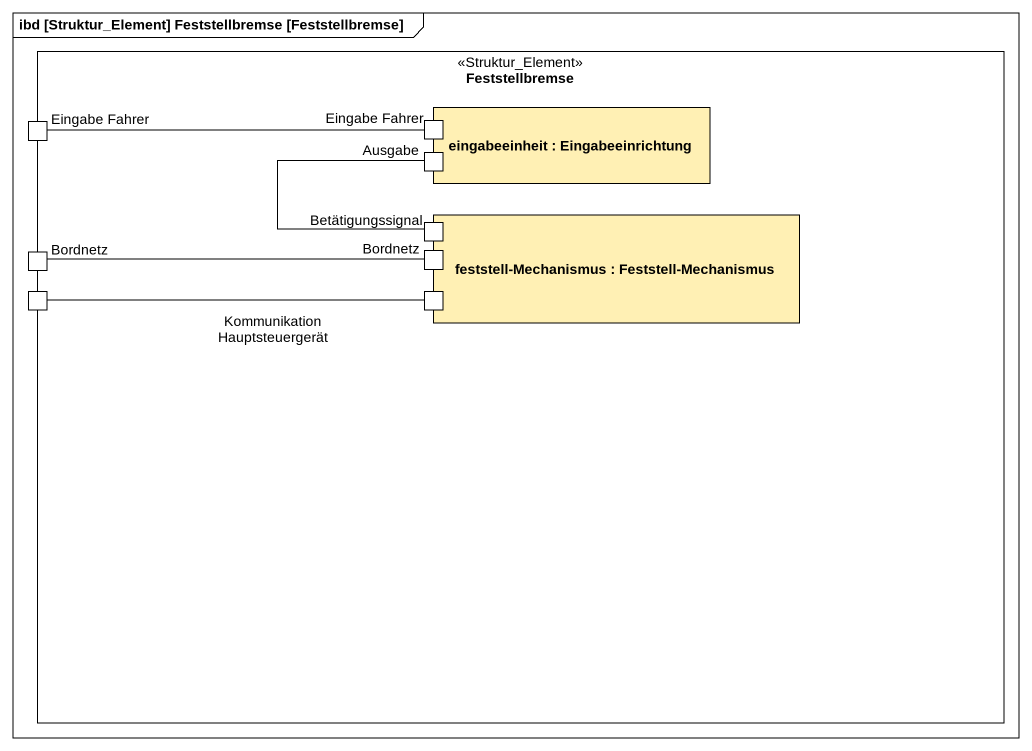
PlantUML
@startuml
mainframe ibd [Struktur_Element] Feststellbremse [Feststellbremse]
rectangle Feststellbremse <<Struktur_Element>> {
  port "Eingabe Fahrer" as Eingabe_Fahrer
  rectangle "eingabeeinheit : Eingabeeinrichtung" as eingabeeinheit #FFF0B4 {
    port "Eingabe Fahrer" as Eingabe_Fahrer_2
    port Ausgabe
  }
  rectangle "feststell-Mechanismus : Feststell-Mechanismus" as feststell_Mechanismus #FFF0B4 {
    port Betätigungssignal
    port "Bordnetz" as Bordnetz_2
    port "Kommunikation Hauptsteuergerät" as Kommunikation
  }
  port Bordnetz
  port " " as port1
}
Eingabe_Fahrer_2 -left- Eingabe_Fahrer
Ausgabe -- Betätigungssignal
Bordnetz_2 -left- Bordnetz
Kommunikation -left- port1
@enduml
